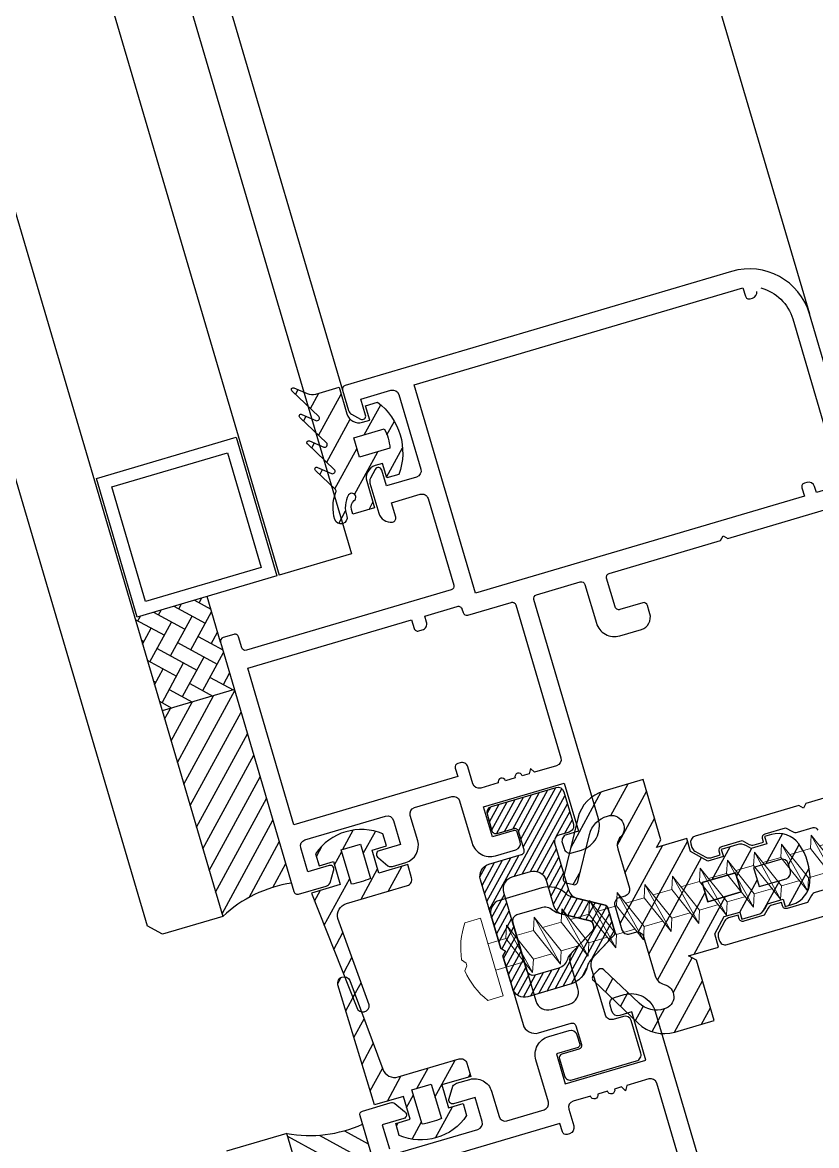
# Model space of a CAD drawing. Header units: millimetres. Extents: x 62878 to 70819, y -67946 to -61850.
# Drawn here: x 63609.13 to 63615.46, y -65366.84 to -65357.9 of the extents above; entities that cross this region are included whole.
import ezdxf

# ---------------------------------------------------------------- set-up
doc = ezdxf.new("R2010")
doc.units = ezdxf.units.MM
doc.layers.add('DOGRAMA', color=171, linetype='Continuous', lineweight=0)
pattern_1 = [(61.42665841833924, (63655.6152209116, -65467.36858815065), (0.1394151397588898, -0.07592747398675415), [])]

# ---------------------------------------------------------------- blocks, each defined once
blk = doc.blocks.new('a2we')
at = {"lineweight": 5, "ltscale": 0.5}
for p, q in [((-196.0144480926461, -415.2868589025547), (-196.5925912144022, -417.2488821181558)), ((-196.0144480926461, -415.2868589025547), (-195.4639709594615, -417.7110762494052)), ((-197.5747968978259, -417.6063757508618), (-196.5747276986959, -417.2423803302317)), ((-196.5747276986959, -417.2423803302317), (-194.1582851917165, -418.2620245979042)), ((-194.1582851917165, -418.2620245979042), (-197.5747968978259, -417.6063757508618)), ((-195.1583543907882, -418.6260200186506), (-197.5747968978259, -417.6063757508618)), ((-197.1143788935161, -419.7428166739272), (-197.1143788935161, -418.4283854465556)), ((-196.8896500078097, -417.895480952812), (-197.0961171580722, -418.3448917148726)), ((-194.1582851917165, -418.2620245979042), (-195.1583543907882, -418.6260200186506)), ((-195.1583543907882, -418.6260200186506), (-194.9264251741961, -419.2953524503964)), ((-194.9154016761394, -420.634479622855), (-194.9154016761394, -419.3608343693425)), ((-198.1144480926461, -420.1068120946153), (-197.1143788935161, -419.7428166739268)), ((-194.9154016761721, -421.4039929561312), (-198.1144480926461, -420.1068120946153)), ((-193.9153324771005, -421.0399975355008), (-198.1144480926461, -420.1068120946153)), ((-197.1143788935161, -419.7428166739268), (-193.9153324771005, -421.0399975355008)), ((-197.1143788935161, -419.7428166739268), (-193.9153324771005, -421.0399975355008)), ((-197.1143788935161, -422.2969096404012), (-197.1143788935162, -420.512330007273)), ((-193.9153324771005, -421.0399975355008), (-194.9154016761721, -421.4039929561312)), ((-194.9154016761721, -423.1885725893157), (-194.9154016761721, -421.4039929561312)), ((-198.1144480926461, -422.6609050610894), (-197.1143788935161, -422.2969096404012)), ((-194.9154016761721, -423.9580859226053), (-198.1144480926461, -422.6609050610894)), ((-193.9153324771005, -423.594090501975), (-198.1144480926461, -422.6609050610894)), ((-197.1143788935161, -422.2969096404012), (-193.9153324771005, -423.594090501975)), ((-197.1143788935161, -422.2969096404012), (-193.9153324771005, -423.594090501975)), ((-197.1143788935161, -424.8510026068752), (-197.1143788935162, -423.0664229737469)), ((-193.9153324771005, -423.594090501975), (-194.9154016761721, -423.9580859226053)), ((-194.9154016761721, -425.7426655557898), (-194.9154016761721, -423.9580859226053)), ((-198.1144480926461, -425.2149980275636), (-197.1143788935161, -424.8510026068752)), ((-194.9154016761721, -426.5121788890793), (-198.1144480926461, -425.2149980275636)), ((-193.9153324771005, -426.1481834684492), (-198.1144480926461, -425.2149980275636)), ((-197.1143788935161, -424.8510026068752), (-193.9153324771005, -426.1481834684492)), ((-197.1143788935161, -424.8510026068752), (-193.9153324771005, -426.1481834684492)), ((-197.1143788935161, -427.3050955733496), (-197.1143788935162, -425.6205159402211)), ((-193.9153324771005, -426.1481834684492), (-194.9154016761721, -426.5121788890793)), ((-194.9154016761721, -428.1967585222638), (-194.9154016761721, -426.5121788890793)), ((-198.1144480926461, -427.669090994038), (-197.1143788935161, -427.3050955733496)), ((-197.1143788935161, -427.3050955733496), (-193.9153324771005, -428.6022764349236)), ((-197.1143788935161, -427.3050955733496), (-193.9153324771005, -428.6022764349236)), ((-194.9154016761721, -428.9662718555534), (-198.1144480926461, -427.669090994038)), ((-193.9153324771005, -428.6022764349236), (-198.1144480926461, -427.669090994038)), ((-197.1143788935161, -429.5591885398237), (-197.1143788935161, -428.0237477951896)), ((-193.9153324771005, -428.6022764349236), (-194.9154016761721, -428.9662718555534)), ((-194.9154016761721, -430.450851488738), (-194.9154016761721, -428.9662718555534)), ((-198.1144480926461, -429.9231839605702), (-197.1143788935161, -429.5591885398237)), ((-194.9154016761721, -431.2203648220857), (-198.1144480926461, -429.9231839605702)), ((-193.9153324771005, -430.8563694013976), (-198.1144480926461, -429.9231839605702)), ((-197.1143788935161, -429.5591885398237), (-193.9153324771005, -430.8563694013976)), ((-197.1143788935161, -429.5591885398237), (-193.9153324771005, -430.8563694013976)), ((-197.1143788935161, -431.8132815063559), (-197.1143788935161, -430.2778407616635)), ((-193.9153324771005, -430.8563694013976), (-194.9154016761721, -431.2203648220857)), ((-198.1144480926461, -432.177276926986), (-197.1143788935161, -431.8132815063559)), ((-197.1143788935161, -431.8132815063559), (-193.9153324771005, -433.1104623678716)), ((-197.1143788935161, -431.8132815063559), (-193.9153324771005, -433.1104623678716)), ((-194.9154016761721, -432.7049444552304), (-194.9154016761721, -431.2203648220857)), ((-194.9154016761721, -433.4744577885599), (-198.1144480926461, -432.177276926986)), ((-193.9153324771005, -433.1104623678716), (-198.1144480926461, -432.177276926986)), ((-197.1143788935161, -434.0673744728301), (-197.1143788935161, -432.5319337281958)), ((-193.9153324771005, -433.1104623678716), (-194.9154016761721, -433.4744577885599)), ((-194.9154016761721, -434.9590374217446), (-194.9154016761721, -433.4744577885599)), ((-198.1144480926461, -434.4313698935184), (-197.1143788935161, -434.0673744728301)), ((-194.9154016761721, -435.7285507550341), (-198.1144480926461, -434.4313698935184)), ((-193.9153324771005, -435.364555334404), (-198.1144480926461, -434.4313698935184)), ((-197.1143788935161, -434.0673744728301), (-193.9153324771005, -435.364555334404)), ((-197.1143788935161, -434.0673744728301), (-193.9153324771005, -435.364555334404)), ((-197.1143788935161, -436.3642339800811), (-197.1143788935161, -434.7860266946118)), ((-193.9153324771005, -435.364555334404), (-194.9154016761721, -435.7285507550341)), ((-194.9154016761721, -437.2558969289955), (-194.9154016761721, -435.7285507550341)), ((-198.1144480926461, -436.7282294008277), (-197.1143788935161, -436.3642339800811)), ((-194.9154016761721, -438.0254102623434), (-198.1144480926461, -436.7282294008277)), ((-193.9153324771005, -437.6614148416551), (-198.1144480926461, -436.7282294008277)), ((-197.1143788935161, -436.3642339800811), (-193.9153324771005, -437.6614148416551)), ((-197.1143788935161, -436.3642339800811), (-193.9153324771005, -437.6614148416551)), ((-197.1143788935161, -438.6610934873901), (-197.1143788935161, -437.1337473134849)), ((-193.9153324771005, -437.6614148416551), (-194.9154016761721, -438.0254102623434)), ((-194.9154016761721, -439.5527564362646), (-194.9154016761721, -438.0254102623434)), ((-198.1144480926461, -439.0250889080787), (-197.1143788935161, -438.6610934873901)), ((-194.9154016761721, -440.3222697695944), (-198.1144480926461, -439.0250889080787)), ((-193.9153324771005, -439.9582743489061), (-198.1144480926461, -439.0250889080787)), ((-197.1143788935161, -438.6610934873901), (-193.9153324771005, -439.9582743489061)), ((-197.1143788935161, -438.6610934873901), (-193.9153324771005, -439.9582743489061)), ((-197.1143788935161, -440.9579529946993), (-197.1143788935161, -439.430606820736)), ((-193.9153324771005, -439.9582743489061), (-194.9154016761721, -440.3222697695944)), ((-194.9154016761721, -441.849615943574), (-194.9154016761721, -440.3222697695944)), ((-198.1144480926461, -441.3219484153295), (-197.1143788935161, -440.9579529946993)), ((-194.9154016761721, -442.6191292769035), (-198.1144480926461, -441.3219484153295)), ((-193.9153324771005, -442.2551338562151), (-198.1144480926461, -441.3219484153295)), ((-197.1143788935161, -440.9579529946993), (-193.9153324771005, -442.2551338562151)), ((-197.1143788935161, -443.2537258831643), (-197.1143788935161, -441.7274663280053)), ((-193.9153324771005, -442.2551338562151), (-194.9154016761721, -442.6191292769035)), ((-198.1144480926461, -443.6177213039109), (-197.1143788935161, -443.2537258831643)), ((-197.1143788935161, -443.2537258831643), (-193.9153324771005, -444.5509067447383)), ((-194.9154016761721, -444.1453888320787), (-194.9154016761721, -442.6191292769035)), ((-194.9154016761721, -444.9149021654266), (-198.1144480926461, -443.6177213039109)), ((-193.9153324771005, -444.5509067447383), (-198.1144480926461, -443.6177213039109)), ((-197.1143788935161, -445.5538642814245), (-197.1143788935161, -444.0232392165685)), ((-193.9153324771005, -444.5509067447383), (-194.9154016761721, -444.9149021654266)), ((-194.9154016761721, -446.4455272302989), (-194.9154016761721, -444.9149021654266)), ((-198.1144480926461, -445.9178597020545), (-197.1143788935161, -445.5538642814245)), ((-193.9153324771005, -446.8510451429402), (-198.1144480926461, -445.9178597020545)), ((-194.9154016761721, -447.2150405636282), (-198.1144480926461, -445.9178597020545)), ((-197.1143788935161, -445.5538642814245), (-193.9153324771005, -446.8510451429402)), ((-197.1143788935161, -445.5538642814245), (-193.9153324771005, -446.8510451429402)), ((-197.1143788935161, -447.8540026795677), (-197.1143788935161, -446.3233776147298)), ((-193.9153324771005, -446.8510451429402), (-194.9154016761721, -447.2150405636282)), ((-197.1143788935161, -447.8540026795677), (-198.1144480926461, -448.2179981003141)), ((-193.9153324771005, -449.1511835411412), (-197.1143788935161, -447.8540026795677)), ((-194.9154016761721, -448.7456656284821), (-194.9154016761721, -447.2150405636282)), ((-194.9154016761721, -449.5151789618299), (-198.1144480926461, -448.2179981003141)), ((-198.1144480926461, -448.2179981003141), (-193.9153324771005, -449.1511835411412)), ((-197.1143788935161, -450.1541410778275), (-197.1143788935161, -448.6235160129718)), ((-193.9153324770423, -449.1511835411412), (-194.9154016761721, -449.5151789618299)), ((-194.9154016761723, -451.0458040266858), (-194.9154016761721, -449.5151789618299)), ((-198.1144480926461, -450.5181364984577), (-197.1143788935161, -450.1541410778275)), ((-194.9154016761721, -451.8153173600317), (-198.1144480926461, -450.5181364984577)), ((-193.9153324770423, -451.4513219393434), (-198.1144480926461, -450.5181364984577)), ((-197.1143788935161, -450.1541410778275), (-193.9153324770423, -451.4513219393434)), ((-197.1143788935161, -453.2868589025547), (-197.1143788935162, -450.9236544111328)), ((-193.9153324770423, -451.4513219393434), (-194.9154016761721, -451.8153173600317)), ((-194.9154016761721, -453.2868589025547), (-194.9154016761721, -451.8153173600317)), ((-192.7980524524961, -453.2868589025547), (-199.230843732796, -453.2868589025547)), ((-199.230843732796, -454.5827171301502), (-199.230843732796, -453.2868589025547)), ((-192.7980524524961, -454.5827171301502), (-192.7980524524961, -453.2868589025547))]:
    blk.add_line(p, q, dxfattribs=at)
blk.add_lwpolyline([(-196.4690204826777, -455.6637351848848), (-196.1125089353335, -455.3998333582319), (-195.9163872499585, -455.3998333582319), (-195.5598757026143, -455.6637351848848)], dxfattribs=at)
for centre, radius, start, end in [((-196.9143788935627, -418.4283854465556), 0.2, 155.3251238657465, 180), ((-195.115401676151, -419.3608343693425), 0.2, 0, 19.11162363728389), ((-195.6603624057317, -449.5292358589606), 6.187568978619671, 234.757305859688, 262.4904896380407), ((-196.3685337795604, -449.5292358589606), 6.187568978619673, 277.5095103619591, 305.2426941403116)]:
    blk.add_arc(centre, radius, start, end, dxfattribs=at)

msp = doc.modelspace()

# ---------------------------------------------------------------- hatches: boundary and pattern name
at = {"layer": 'DOGRAMA', "lineweight": -2}
h = msp.add_hatch(dxfattribs=at)
h.set_pattern_fill('ANSI31', color=256, scale=0.05, angle=433.5057849383392, style=0)
h.set_pattern_definition(pattern_1)
edge = h.paths.add_edge_path(flags=16)
edge.add_arc((63611.66129093003, -65361.32299106521), 0.4000000000148343, 4.889699401844723, 27.96361746754161, ccw=False)
edge.add_line((63612.05983518456, -65361.28889594543), (63611.81819950237, -65361.36013537715))
edge.add_line((63611.81819950237, -65361.36013537715), (63611.77295345868, -65361.20666617657))
edge.add_line((63611.77295345868, -65361.20666617657), (63612.01458914081, -65361.13542674485))
edge = h.paths.add_edge_path()
edge.add_arc((63611.66129092999, -65361.3229910651), 0.5000000000136947, -20.44323922799458, 53.29655606327918, ccw=False)
edge.add_line((63612.12980026342, -65361.49763070694), (63612.03388201306, -65361.52590948426))
edge.add_line((63612.03388201306, -65361.52590948426), (63611.99994748028, -65361.41080758379))
edge.add_line((63611.99994748028, -65361.41080758379), (63611.94239653009, -65361.42777485021))
edge.add_arc((63611.97067530741, -65361.5236931006), 0.1000000000280668, 106.4266584188938, 196.4266584188938)
edge.add_line((63611.87475705702, -65361.55197187793), (63611.93697036712, -65361.76299202869))
edge.add_line((63611.93697036712, -65361.76299202869), (63611.76431751643, -65361.81389382787))
edge.add_line((63611.76431751643, -65361.81389382787), (63611.7531532264, -65361.77602588346))
edge.add_arc((63611.81550008914, -65361.75764467824), 0.06499999998951976, 128.0173228774692, 196.4266583885798, ccw=False)
edge.add_arc((63611.7553331985, -65361.68068254374), 0.032689430742724, 308.0173229092487, 501.8569375427136)
edge.add_arc((63611.90306812671, -65361.75858097833), 0.1992591642642987, 150.5104368810181, 200.7763440402242)
edge.add_arc((63611.668423212, -65361.84213638548), 0.05002797726701953, -162.60118293480184, 14.912053357892887, ccw=False)
edge.add_arc((63611.92928819337, -65361.76057852947), 0.3233450412939603, 158.0409955276358, 197.3673056816192, ccw=False)
edge.add_arc((63611.61085226803, -65361.63218702343), 0.01999999998713391, 338.0409955799263, 406.4266584542935)
edge.add_line((63611.62463791858, -65361.61769717048), (63611.46522176607, -65361.46602859373))
edge.add_arc((63611.475561004, -65361.45516120402), 0.01499999999998798, 66.42665839483561, 226.4266583946219, ccw=False)
edge.add_line((63611.48155984341, -65361.44141297047), (63611.59440866263, -65361.4906528921))
edge.add_arc((63611.60240711517, -65361.47232191403), 0.01999999999910828, 246.4266584020146, 406.4266583946219)
edge.add_line((63611.61619276574, -65361.45783206109), (63611.403008456, -65361.25500844295))
edge.add_arc((63611.41334769393, -65361.24414105323), 0.01500000001053073, 66.42665841706503, 226.4266584329351, ccw=False)
edge.add_line((63611.41934653334, -65361.23039281966), (63611.53219535253, -65361.27963274128))
edge.add_arc((63611.54019380507, -65361.26130176322), 0.01999999999534933, 246.426658374574, 406.4266583651531)
edge.add_line((63611.55397945565, -65361.24681191029), (63611.34079514589, -65361.04398829212))
edge.add_arc((63611.35113438382, -65361.0331209024), 0.01500000001053073, 66.42665844253781, 226.4266584329351, ccw=False)
edge.add_line((63611.35713322322, -65361.01937266883), (63611.46998204245, -65361.06861259048))
edge.add_arc((63611.47798049498, -65361.05028161241), 0.01999999998952969, 246.4266584127832, 406.4266583953558)
edge.add_line((63611.49176614555, -65361.03579175948), (63611.2785818358, -65360.83296814132))
edge.add_arc((63611.28892107372, -65360.82210075161), 0.01499999999497279, 66.42665842030851, 226.4266584147571, ccw=False)
edge.add_line((63611.29491991312, -65360.80835251806), (63611.4002109662, -65360.85429471965))
edge.add_arc((63611.44020322885, -65360.76263982928), 0.1000000000105772, 246.4266584239672, 286.4266584224305)
edge.add_line((63611.46848200617, -65360.85855807965), (63611.65418259393, -65360.80380952502))
edge.add_line((63611.65418259393, -65360.80380952502), (63611.716395904, -65361.01482967581))
edge.add_arc((63611.81231415438, -65360.98655089848), 0.1000000000161664, 196.4266584252503, 286.4266584240714)
edge.add_line((63611.84059293172, -65361.08246914887), (63611.89814388193, -65361.06550188251))
edge.add_line((63611.89814388193, -65361.06550188251), (63611.86420934914, -65360.95039998206))
edge.add_line((63611.86420934914, -65360.95039998206), (63611.96012759953, -65360.92212120473))
h = msp.add_hatch(dxfattribs=at)
h.set_pattern_fill('AR-HBONE', color=256, scale=0.03, angle=433.5057849383392, style=0)
h.set_pattern_definition([(331.4266584183393, (63643.79209611488, -65348.38190954849), (0.1627786686581245, 0.04799067648917342), [0.359999999999998, -0.1199999999999995]), (61.42665841833924, (63643.89748078743, -65348.4393035446), (0.1627786686581245, 0.04799067648917342), [0.359999999999998, -0.1199999999999996])])
h.paths.add_polyline_path([(63610.6729135369, -65362.70906831), (63610.60221659362, -65362.46927268407), (63610.02670709141, -65362.63894534798), (63610.24543716525, -65363.38085175186), (63610.82094666742, -65363.21117908799)])
h = msp.add_hatch(dxfattribs=at)
h.set_pattern_fill('ANSI31', color=256, scale=0.03999999999999999, angle=433.5057849383392, style=0)
h.set_pattern_definition([(61.42665841833924, (63661.3558127067, -65486.83999297522), (0.1115321118071118, -0.06074197918940329), [])])
h.paths.add_polyline_path([(63610.87276623656, -65363.4841909767, 0.4142135623420975), (63610.90692041917, -65363.50279183179), (63611.27525149371, -65364.75212704283, 0.1532309010706403), (63610.72802076882, -65365.01771795705), (63610.32363425327, -65363.64608697683)])
h.paths.add_polyline_path([(63610.82094666742, -65363.21117908799), (63610.89136709164, -65363.45003679409, 0.4142135623575963), (63610.87276623656, -65363.4841909767), (63610.32363425327, -65363.64608697683), (63610.24543716525, -65363.38085175186)])
at = {"layer": 'DOGRAMA', "lineweight": -2, "ltscale": 5}
h = msp.add_hatch(dxfattribs=at)
h.set_pattern_fill('ANSI31', color=256, scale=0.015, angle=433.5057849383392, style=0)
h.set_pattern_definition([(61.42665841833924, (63655.6152209116, -65467.36858815065), (0.04182454192766689, -0.02277824219602622), [])])
edge = h.paths.add_edge_path(flags=16)
edge.add_line((63613.67527694957, -65365.07295492139), (63613.68299058936, -65365.09911867043))
edge.add_arc((63613.65421511426, -65365.10760230361), 0.02999999998837007, -43.57334161446721, 16.42665838237491, ccw=False)
edge.add_line((63613.67594989365, -65365.12828077946), (63613.49648942374, -65365.31690849825))
edge.add_arc((63613.56893868847, -65365.38583675104), 0.09999999996082308, 136.4266584423592, 164.285616552985)
edge.add_arc((63613.3764139315, -65365.33166832896), 0.1000000000292757, 286.4266584097177, 344.28561652075865, ccw=False)
edge.add_line((63613.40469270881, -65365.42758657936), (63613.21267180153, -65365.48419850106))
edge.add_arc((63613.19853241289, -65365.43623937587), 0.04999999999636351, 196.4266583944399, 286.42665839443987, ccw=False)
edge.add_line((63613.1505732877, -65365.45037876451), (63612.96676123511, -65364.82691013716))
edge.add_arc((63613.0626794855, -65364.79863135982), 0.1000000000252029, 106.4266584292489, 196.42665842807, ccw=False)
edge.add_line((63613.03440070816, -65364.70271310944), (63613.17846249029, -65364.66024057641))
edge.add_arc((63613.2067412676, -65364.75615882678), 0.0999999999960358, 16.426658414433177, 106.42665841561211, ccw=False)
edge.add_line((63613.30265951798, -65364.72788004947), (63613.36241137789, -65364.93055125384))
edge.add_arc((63613.45832962826, -65364.90227247655), 0.09999999999684211, 196.4266584024372, 256.4266584021523)
edge.add_line((63613.43486064259, -65364.9994795067), (63613.65354217015, -65365.05227644557))
edge.add_arc((63613.64650147449, -65365.0814385546), 0.02999999998008165, 16.426658474137014, 76.42665847523409, ccw=False)
edge = h.paths.add_edge_path()
edge.add_line((63613.12756069114, -65364.48758772576), (63613.08372858631, -65364.3389144377))
edge.add_arc((63613.05495311118, -65364.34739807089), 0.03000000002040106, 16.42665839331407, 106.4266583972437)
edge.add_line((63613.04646947799, -65364.31862259576), (63612.91218392748, -65364.35821288404))
edge.add_arc((63612.90370029433, -65364.32943740892), 0.02999999999615536, 196.4266583345291, 286.42665833452907, ccw=False)
edge.add_line((63612.87492481921, -65364.33792104207), (63612.83533453091, -65364.20363549159))
edge.add_arc((63612.88329365613, -65364.18949610295), 0.05000000003331592, 106.4266583906483, 196.4266583906483, ccw=False)
edge.add_line((63612.86915426749, -65364.14153697772), (63613.38231690694, -65363.99024551907))
edge.add_arc((63613.39645629559, -65364.03820464427), 0.05000000000540003, 16.426658397721724, 106.42665840007939, ccw=False)
edge.add_line((63613.44441542079, -65364.02406525562), (63613.52076811952, -65364.28304453164))
edge.add_arc((63613.47280899434, -65364.29718392028), 0.04999999999144209, -73.57334159520502, 16.426658404794978, ccw=False)
edge.add_line((63613.48694838298, -65364.34514304546), (63613.40541787016, -65364.36918000618))
edge.add_arc((63613.41955725881, -65364.41713913134), 0.04999999998159925, 106.4266584255052, 196.4266584255052)
edge.add_line((63613.37159813365, -65364.43127852), (63613.48179861391, -65364.80506544636))
edge.add_arc((63613.57771686425, -65364.77678666906), 0.09999999997304133, 196.4266584151501, 256.4266584164051)
edge.add_line((63613.55424787862, -65364.87399369919), (63613.77292940616, -65364.92679063811))
edge.add_arc((63613.76588871052, -65364.95595274714), 0.02999999996959372, 16.426658495325, 76.42665849898867, ccw=False)
edge.add_line((63613.79466418559, -65364.94746911392), (63613.85135810445, -65365.13976814596))
edge.add_arc((63613.82258262932, -65365.14825177918), 0.0300000000216523, -43.57334154741898, 16.426658450559103, ccw=False)
edge.add_line((63613.84431740877, -65365.16893025504), (63613.65827415328, -65365.364477023))
edge.add_arc((63613.730723418, -65365.43340527589), 0.1000000000154778, 136.4266583973486, 166.9153301086695)
edge.add_arc((63613.43851244536, -65365.36548806553), 0.1999999999708419, 286.42665842137905, 346.9153301327038, ccw=False)
edge.add_line((63613.49507, -65365.55732456624), (63613.15917171712, -65365.65635465391))
edge.add_arc((63613.13089293981, -65365.56043640353), 0.1000000000079362, 196.426658405257, 286.42665840925565, ccw=False)
edge.add_line((63613.03497468944, -65365.58871518083), (63612.9586219907, -65365.32973590486))
edge.add_line((63612.9586219907, -65365.32973590486), (63612.97891383262, -65365.29247679656))
edge.add_line((63612.97891383262, -65365.29247679656), (63612.94165472431, -65365.27218495462))
edge.add_line((63612.94165472431, -65365.27218495462), (63612.7804656936, -65364.72545092755))
edge.add_arc((63612.87638394397, -65364.69717215022), 0.1000000000091874, 106.42665842642921, 196.4266584264291, ccw=False)
edge.add_line((63612.84810516664, -65364.60125389985), (63613.10726884922, -65364.52484683406))
edge.add_arc((63613.09878521603, -65364.49607135895), 0.02999999999946415, 286.426658405103, 376.426658405103)
at = {"layer": 'DOGRAMA', "lineweight": -2}
h = msp.add_hatch(dxfattribs=at)
h.set_pattern_fill('ANSI31', color=256, scale=0.05, angle=433.5057849383392, style=0)
h.set_pattern_definition(pattern_1)
edge = h.paths.add_edge_path(flags=16)
edge.add_arc((63615.201824589, -65364.6683193613), 0.05000000000951513, 286.4266584160741, 376.4266584160741)
edge.add_line((63615.24978371419, -65364.65417997264), (63615.2328164478, -65364.5966290224))
edge.add_arc((63615.18485732262, -65364.61076841108), 0.05000000000665127, 16.42665843442645, 106.4266584367842)
edge.add_line((63615.17071793394, -65364.5628092859), (63614.95490187063, -65364.62643653488))
edge.add_line((63614.95490187063, -65364.62643653488), (63615.00014791435, -65364.77990573547))
edge.add_line((63615.00014791435, -65364.77990573547), (63615.21596397766, -65364.71627848649))
h.paths.add_polyline_path([(63614.85627053878, -65364.82232390142), (63614.81102449507, -65364.66885470085), (63614.54724930658, -65364.74662133848), (63614.59249535028, -65364.90009053904)], flags=16)
edge = h.paths.add_edge_path()
edge.add_arc((63615.15475351356, -65364.55709039811), 0.1999999999749291, 35.86043953128706, 106.4266584127923)
edge.add_line((63615.09819595896, -65364.3652538974), (63615.04418972633, -65364.38117610426))
edge.add_line((63615.04418972633, -65364.38117610426), (63615.06115699272, -65364.4387270545))
edge.add_line((63615.06115699272, -65364.4387270545), (63614.93810896426, -65364.47500427788))
edge.add_line((63614.93810896426, -65364.47500427788), (63614.89996721481, -65364.45423173702))
edge.add_arc((63614.85213888477, -65364.5420522975), 0.09999999998617888, 61.42665842916297, 106.4266584299658)
edge.add_line((63614.82386010743, -65364.44613404715), (63614.69888402503, -65364.4829797026))
edge.add_line((63614.69888402503, -65364.4829797026), (63614.71585129144, -65364.54053065283))
edge.add_line((63614.71585129144, -65364.54053065283), (63614.59280326294, -65364.57680787622))
edge.add_line((63614.59280326294, -65364.57680787622), (63614.45405564841, -65364.50124394597))
edge.add_line((63614.45405564841, -65364.50124394597), (63614.42343418044, -65364.39737956757))
edge.add_line((63614.42343418044, -65364.39737956757), (63614.18363855452, -65364.46807651085))
edge.add_line((63614.18363855452, -65364.46807651085), (63614.21745829104, -65364.40597799703))
edge.add_line((63614.21745829104, -65364.40597799703), (63614.07606440444, -65363.92638674518))
edge.add_line((63614.07606440444, -65363.92638674518), (63613.76261088637, -65364.01879963014))
edge.add_arc((63613.84744721832, -65364.30655438123), 0.2999999999942801, 106.4266584196107, 166.4266584196664)
edge.add_line((63613.55582612784, -65364.23614742432), (63613.44052719902, -65364.71370817727))
edge.add_arc((63613.46968930804, -65364.72074887294), 0.02999999996935135, 166.4266584416957, 256.4266584416957)
edge.add_line((63613.46264861237, -65364.74991098196), (63613.52097283047, -65364.76399237337))
edge.add_arc((63613.52801352615, -65364.73483026431), 0.03000000000642266, 256.4266584444941, 346.4266584444941)
edge.add_line((63613.55717563521, -65364.74187095999), (63613.6480848787, -65364.36533071616))
edge.add_arc((63613.84249893903, -65364.41226868741), 0.1999999999911162, 104.5070610834108, 166.426658425908, ccw=False)
edge.add_arc((63613.82518931085, -65364.31311649438), 0.1000000000311764, -43.57334158209659, 109.14150601681061, ccw=False)
edge.add_arc((63613.97008784029, -65364.45097300008), 0.0999999999748439, 136.4266584097233, 196.4266584111514)
edge.add_line((63613.87416958994, -65364.47925177737), (63613.96658319745, -65364.79270774621))
edge.add_arc((63613.91862407226, -65364.80684713485), 0.04999999999636351, -73.57334160556007, 16.426658394439926, ccw=False)
edge.add_line((63613.9327634609, -65364.85480626003), (63613.88481859416, -65364.86894144499))
edge.add_arc((63613.89895798283, -65364.91690057016), 0.04999999998365681, 106.4266584335025, 196.4266584414998)
edge.add_line((63613.85099885766, -65364.93103995883), (63613.90755641228, -65365.12287645957))
edge.add_arc((63613.95551553748, -65365.10873707093), 0.05000000000540003, 196.4266584000794, 286.4266584000794)
edge.add_line((63613.96965492612, -65365.15669619612), (63614.01759979285, -65365.14256101116))
edge.add_arc((63614.03173918152, -65365.19052013632), 0.04999999997667783, 16.42665843586019, 106.4266584358603, ccw=False)
edge.add_line((63614.07969830668, -65365.17638074765), (63614.17211191418, -65365.48983671652))
edge.add_arc((63614.26803016455, -65365.46155793914), 0.1000000000145538, 196.4266584516, 256.4266584525988)
edge.add_arc((63614.2210921933, -65365.65597199949), 0.09999999999970591, -76.2881891946252, 76.42665840718308, ccw=False)
edge.add_arc((63614.18184426684, -65365.56328769187), 0.1999999999609236, 226.4266584125968, 288.3462557539128, ccw=False)
edge.add_line((63614.04398776116, -65365.70818622128), (63613.76334896615, -65365.44118638505))
edge.add_arc((63613.74267049031, -65365.46292116447), 0.02999999998518657, 46.42665844447057, 136.426658434403)
edge.add_line((63613.72093571089, -65365.44224268863), (63613.67957875919, -65365.48571224746))
edge.add_arc((63613.70131353859, -65365.50639072333), 0.0299999999894332, 136.4266583754653, 226.4266583754653)
edge.add_line((63613.68063506272, -65365.52812550272), (63614.03656534221, -65365.86675768056))
edge.add_arc((63614.24335010076, -65365.64940988638), 0.3000000000025776, 226.4266584162324, 286.426658416159)
edge.add_line((63614.3281864327, -65365.93716463749), (63614.64163995079, -65365.84475175251))
edge.add_line((63614.64163995079, -65365.84475175251), (63614.50024606421, -65365.3651605007))
edge.add_line((63614.50024606421, -65365.3651605007), (63614.43814755035, -65365.33134076415))
edge.add_line((63614.43814755035, -65365.33134076415), (63614.67794317628, -65365.26064382085))
edge.add_line((63614.67794317628, -65365.26064382085), (63614.64732170837, -65365.15677944246))
edge.add_line((63614.64732170837, -65365.15677944246), (63614.72288563861, -65365.0180318279))
edge.add_line((63614.72288563861, -65365.0180318279), (63614.84593366704, -65364.98175460451))
edge.add_line((63614.84593366704, -65364.98175460451), (63614.86290093345, -65365.03930555475))
edge.add_line((63614.86290093345, -65365.03930555475), (63614.9878770159, -65365.00245989925))
edge.add_arc((63614.95959823863, -65364.90654164892), 0.09999999994387422, 286.4266584026921, 331.4266584022287)
edge.add_line((63615.04741879905, -65364.95436997899), (63615.06819133992, -65364.91622822957))
edge.add_line((63615.06819133992, -65364.91622822957), (63615.19123936837, -65364.87995100619))
edge.add_line((63615.19123936837, -65364.87995100619), (63615.20820663477, -65364.93750195637))
edge.add_line((63615.20820663477, -65364.93750195637), (63615.26221286736, -65364.92157974951))
edge.add_arc((63615.20565531275, -65364.72974324876), 0.2000000000088934, 286.4266584098451, 356.9928772929678)
edge.add_arc((63614.93552778559, -65364.7155527918), 0.4705000000025162, 356.9928773090488, 395.8604395432073)
h = msp.add_hatch(dxfattribs=at)
h.set_pattern_fill('ANSI31', color=256, scale=0.05, angle=433.5057849383392, style=0)
h.set_pattern_definition(pattern_1)
edge = h.paths.add_edge_path(flags=16)
edge.add_arc((63611.64104219956, -65364.10096750731), 0.6682513993233682, 279.5509791966169, 293.3023376269119, ccw=False)
edge.add_line((63611.751921875, -65364.7599558458), (63611.67127247007, -65364.48640265342))
edge.add_line((63611.67127247007, -65364.48640265342), (63611.82474167069, -65364.4411566097))
edge.add_line((63611.82474167069, -65364.4411566097), (63611.90539107561, -65364.71470980211))
edge = h.paths.add_edge_path()
edge.add_line((63612.23233240993, -65364.70974638964), (63612.20122575489, -65364.60423631423))
edge.add_line((63612.20122575489, -65364.60423631423), (63611.97102195399, -65364.67210537977))
edge.add_line((63611.97102195399, -65364.67210537977), (63611.9172922771, -65364.4898607041))
edge.add_line((63611.9172922771, -65364.4898607041), (63612.03239417756, -65364.45592617131))
edge.add_line((63612.03239417756, -65364.45592617131), (63612.00411540026, -65364.36000792093))
edge.add_arc((63611.83225771765, -65364.76722891368), 0.442000000013453, 67.11901030265365, 145.7343065346807)
edge.add_line((63611.46697319819, -65364.51836907391), (63611.4952519755, -65364.61428732426))
edge.add_line((63611.4952519755, -65364.61428732426), (63611.61035387595, -65364.58035279153))
edge.add_line((63611.61035387595, -65364.58035279153), (63611.66408355287, -65364.7625974672))
edge.add_line((63611.66408355287, -65364.7625974672), (63611.43387975196, -65364.83046653277))
edge.add_line((63611.43387975196, -65364.83046653277), (63611.79592697433, -65365.74232655036))
edge.add_arc((63611.84388609952, -65365.7281871617), 0.05000000000253616, 196.4266584184318, 369.7168216103968)
edge.add_line((63611.89316879748, -65365.71974822333), (63611.64390017908, -65365.03311176157))
edge.add_arc((63611.74139499485, -65365.01086854027), 0.09999999997596551, 106.4266584099725, 192.851928849249, ccw=False)
edge.add_line((63611.71311621755, -65364.91495028992), (63612.19851267342, -65364.77184490347))
edge.add_arc((63612.18437328476, -65364.7238857783), 0.04999999999063578, 286.4266584311447, 376.4266584287869)
h = msp.add_hatch(dxfattribs=at)
h.set_pattern_fill('ANSI31', color=256, scale=0.05, angle=433.5057849383392, style=0)
h.set_pattern_definition(pattern_1)
edge = h.paths.add_edge_path(flags=16)
edge.add_arc((63612.20460664255, -65366.01251109186), 0.6682513992395751, 279.55097920985816, 293.302337640195, ccw=False)
edge.add_line((63612.31548631813, -65366.67149943025), (63612.23483691326, -65366.39794623783))
edge.add_line((63612.23483691326, -65366.39794623783), (63612.38830611381, -65366.3527001941))
edge.add_line((63612.38830611381, -65366.3527001941), (63612.46895551871, -65366.62625338652))
edge = h.paths.add_edge_path()
edge.add_line((63612.67262149313, -65366.18547350641), (63612.70372814818, -65366.29098358181))
edge.add_line((63612.70372814818, -65366.29098358181), (63612.4735243473, -65366.35885264738))
edge.add_line((63612.4735243473, -65366.35885264738), (63612.52725402418, -65366.54109732308))
edge.add_line((63612.52725402418, -65366.54109732308), (63612.64235592464, -65366.50716279031))
edge.add_line((63612.64235592464, -65366.50716279031), (63612.67063470197, -65366.60308104067))
edge.add_arc((63612.30535018253, -65366.35422120091), 0.4419999999848749, 247.1190103020557, 325.7343065346465, ccw=False)
edge.add_line((63612.13349249993, -65366.76144219363), (63612.10521372256, -65366.66552394327))
edge.add_line((63612.10521372256, -65366.66552394327), (63612.22031562303, -65366.63158941049))
edge.add_line((63612.22031562303, -65366.63158941049), (63612.16658594614, -65366.44934473478))
edge.add_line((63612.16658594614, -65366.44934473478), (63611.93638214526, -65366.51721380034))
edge.add_line((63611.93638214526, -65366.51721380034), (63611.64511089375, -65365.56110879638))
edge.add_arc((63611.69307001893, -65365.54696940771), 0.04999999999761474, 23.136495231343986, 196.4266584287869, ccw=False)
edge.add_line((63611.73904858928, -65365.5273232613), (63612.00287931259, -65366.23304519667))
edge.add_arc((63612.09684774611, -65366.19884090593), 0.1000000000120776, 200.0013879926409, 286.4266584252503)
edge.add_line((63612.12512652344, -65366.29475915631), (63612.6105229793, -65366.15165376988))
edge.add_arc((63612.62466236795, -65366.19961289506), 0.04999999999144209, 16.426658402437226, 106.426658404795, ccw=False)
h = msp.add_hatch(dxfattribs=at)
h.set_pattern_fill('ANSI31', color=256, scale=0.03999999999999999, angle=433.5057849383392, style=0)
h.set_pattern_definition([(331.4266584183393, (63587.68014403524, -65236.94088472758), (0.06074197918940329, 0.1115321118071118), [])])
h.paths.add_polyline_path([(63612.19055725952, -65367.95398144382, -0.4142135623420975), (63612.20915811456, -65367.91982726118), (63611.84082704002, -65366.67049205017, -0.1532309010706403), (63611.23703876054, -65366.7442464637), (63611.64142527618, -65368.11587744392)])
h.paths.add_polyline_path([(63612.2951318663, -65368.21144000505), (63612.2247114421, -65367.9725822989, -0.4142135623575963), (63612.19055725952, -65367.95398144382), (63611.64142527618, -65368.11587744392), (63611.71962236413, -65368.38111266891)])

# ---------------------------------------------------------------- linework, layer by layer
for p, q in [((63584.84351448624, -65277.22055026129), (63610.72802076878, -65365.01771795706)), ((63584.29628376133, -65277.48614117556), (63610.1242324893, -65365.09147237059)), ((63591.37268420366, -65278.71518827806), (63615.40210269427, -65360.22011874977)), ((63587.27135667027, -65279.09030487869), (63611.75323559803, -65362.12992735628)), ((63586.69584716808, -65279.25997754261), (63611.1777260958, -65362.2996000202)), ((63587.91825189328, -65280.22363032644), (63611.68184987714, -65360.82692924469)), ((63611.75323559801, -65362.12992735628), (63611.17772609586, -65362.29960002018)), ((63610.70967594743, -65362.83376203547), (63610.60221659359, -65362.46927268409)), ((63610.82094666749, -65363.21117908796), (63610.24543716525, -65363.38085175186)), ((63610.82094666749, -65363.21117908796), (63610.24543716525, -65363.38085175186)), ((63610.72802076882, -65365.01771795705), (63610.24842951698, -65365.1591118436)), ((63610.24842951698, -65365.15911184365), (63610.12423248934, -65365.09147237061)), ((63611.23703876054, -65366.7442464637), (63610.75744750869, -65366.8856403503)), ((63637.12154504313, -65454.54141415948), (63611.23703876053, -65366.74424646371))]:
    msp.add_line(p, q, dxfattribs=at)
at = {"layer": 'DOGRAMA', "lineweight": -2, "ltscale": 0.5}
for points in [[(63616.04685881715, -65362.40705485815), (63615.40210269432, -65360.22011874978, 0.4142135623730951), (63614.78111755591, -65359.8819213845), (63611.70214171914, -65360.78967013636, 0.4142135623730951), (63611.6818498772, -65360.82692924465), (63611.72972301933, -65360.98930925071, 0.1991096956269791), (63611.75377159078, -65361.01907351134), (63611.8246508345, -65361.05767535862, 0.6680969080520953), (63611.86530441031, -65361.02483871486), (63611.82805843271, -65360.89850478728), (63612.06785405863, -65360.82780784399, -0.4142135623730951), (63612.1299525725, -65360.86162758053), (63612.30528099181, -65361.45632073279, -0.4142135623730951), (63612.27146125529, -65361.51841924665), (63612.03166562938, -65361.58911618992), (63611.99441682389, -65361.46277267054, 0.6680969080520438), (63611.9424517372, -65361.45724201415), (63611.90384988986, -65361.52812125786, 0.1989616347782854), (63611.89979724188, -65361.56618079207), (63611.97049701303, -65361.8059860098, 0.3728392455561729), (63612.08070081793, -65361.87667955512, 0.4568501953068724), (63612.10519045043, -65361.83850364089), (63612.07125591764, -65361.72340174043), (63612.30145971849, -65361.65553267491, -0.4142135623730951), (63612.3635582323, -65361.6893524114), (63612.56716542901, -65362.37996381406, -0.4142135623730951), (63612.54687358709, -65362.41722292236), (63610.91626333086, -65362.89796213672, -0.4142135623730951), (63610.87900422256, -65362.87767029482), (63610.85355332297, -65362.79134386948, 0.4142135623730951), (63610.81629421465, -65362.77105202754), (63610.72996778934, -65362.79650292714, 0.4142135623730951), (63610.70967594743, -65362.83376203547), (63611.29504663786, -65364.81926981808, 0.4142135623730951), (63611.33230574617, -65364.83956165996), (63611.55223670245, -65364.77472125147, 0.1989616347783402), (63611.58201055488, -65364.75066985212), (63611.61014693237, -65364.65465410621, 0.6680475602943508), (63611.57531151784, -65364.61153512679), (63611.40498948063, -65364.66174975164), (63611.34843192601, -65364.46991325093, -0.4142135623730951), (63611.38225166254, -65364.40781473707), (63612.02490394001, -65364.21834692906, -0.4142135623730951), (63612.08700245384, -65364.25216666558), (63612.14356000847, -65364.44400316633), (63611.97323797127, -65364.49421779119, 0.6680475602943992), (63611.96736568043, -65364.54933828374), (63612.04309917619, -65364.61473094168, 0.1991096956271691), (63612.0811491186, -65364.61878641759), (63612.18597817441, -65364.58788054188, 0.4142135623730951), (63612.28067343673, -65364.41400470313), (63612.22128800434, -65364.21257637734, -0.4142135623730951), (63612.25510774089, -65364.15047786348), (63612.55245431704, -65364.06281365383, -0.4142135623730951), (63612.61455283088, -65364.09663339033), (63612.71352855145, -65364.43234726663, 0.4142135623730951), (63612.899824093, -65364.5338064762), (63613.0628851186, -65364.48573255476, 0.4142135623730951), (63613.09670485511, -65364.42363404094), (63613.07408183328, -65364.34689944063, 0.4142135623730951), (63613.04924242774, -65364.33337154602), (63612.8765895771, -65364.38427334519), (63612.80589263378, -65364.14447771924), (63613.44854491126, -65363.95500991125), (63613.56166002053, -65364.33868291273), (63613.46574177017, -65364.36696169003, 0.4142135623730951), (63613.43192203361, -65364.42906020388), (63613.44606142228, -65364.47701932908, 0.4142135623730951), (63613.50815993612, -65364.5108390656), (63613.58489453641, -65364.48821604374, 0.4142135623730951), (63613.72017348252, -65364.23982198838), (63613.20549973535, -65362.49410983168, -0.4142135623730951), (63613.22579157727, -65362.45685072338), (63613.57589319113, -65362.35363318618, -0.4142135623730951), (63613.61315229942, -65362.37392502809), (63613.70364438683, -65362.68086342928, 0.4142135623730951), (63613.88993992838, -65362.78232263883), (63614.06259277905, -65362.73142083967, 0.4142135623730951), (63614.1302322521, -65362.60722381201), (63614.12457649661, -65362.58804016192), (63614.11043710795, -65362.54008103676, 0.4142135623730951), (63614.07317799963, -65362.51978919483), (63613.89093332395, -65362.57351887172, -0.4142135623730951), (63613.85367421566, -65362.55322702981), (63613.78580515006, -65362.32302322892, -0.4142135623730951), (63613.806096992, -65362.28576412065), (63614.69334080789, -65362.02418543046), (63614.71363264981, -65361.98692632216), (63614.75089175811, -65362.00721816406), (63615.63813557396, -65361.7456394739, -0.4142135623730951)], [(63615.0145772566, -65360.01348406586, -0.2621398995659221), (63615.26781714382, -65360.259709038), (63615.64392488216, -65361.5354217679, -0.4142135623730951), (63615.61010514561, -65361.59752028174), (63615.456635945, -65361.64276632544), (63615.44249655637, -65361.59480720025, 0.4142135623730951), (63615.38039804252, -65361.56098746372), (63615.36121439246, -65361.56664321919, 0.4142135623730951), (63615.34092255052, -65361.60390232749), (63615.36071769465, -65361.67104510276), (63612.74214945958, -65362.44305572347), (63612.25292661206, -65360.78366999213), (63614.87149484705, -65360.01165937139), (63614.89128999122, -65360.07880214666, 0.4142135623730951), (63614.9285490995, -65360.09909398858), (63614.94773274954, -65360.09343823312, 0.3618128521052944), (63614.98332038911, -65360.04026157338)], [(63617.09955336565, -65363.60840168047), (63615.37302485905, -65364.11741967214), (63615.35273301713, -65364.15467878045), (63615.31547390883, -65364.13438693853), (63614.49057695568, -65364.37758442343, 0.4142135623730951), (63614.45675721918, -65364.43968293731), (63614.46503988129, -65364.46777674239, 0.1989123673795887), (63614.48908484141, -65364.49754763396), (63614.57690540188, -65364.54537596402, 0.1989123673797732), (63614.6149589556, -65364.54942480898), (63614.69101188587, -65364.52700275822), (63614.68252825271, -65364.4982272831, -0.4142135623730951), (63614.70282009459, -65364.46096817481), (63614.86588112021, -65364.41289425337), (63614.9222111032, -65364.44357236568, 0.1989123673797732), (63614.96026465693, -65364.44762121065), (63615.0363175872, -65364.42519915987), (63615.027833954, -65364.39642368475, -0.4142135623729841), (63615.04812579593, -65364.35916457647), (63615.21118682155, -65364.31109065503), (63615.26751680452, -65364.34176876736, 0.1989123673797501), (63615.30557035824, -65364.34581761231), (63615.42958241369, -65364.30925617287, -0.4142135623729288), (63615.466841522, -65364.32954801479)], [(63615.57097630027, -65364.78884742472), (63615.44696424482, -65364.82540886414, 0.1989123673796753), (63615.41719335327, -65364.8494538243), (63615.3865152409, -65364.90578380729), (63615.22345421532, -65364.95385772876, -0.4142135623736503), (63615.18619510698, -65364.93356588681), (63615.17771147377, -65364.90479041172), (63615.10165854351, -65364.92721246248, 0.1989123673797502), (63615.07188765189, -65364.95125742262), (63615.04120953958, -65365.00758740566), (63614.87814851396, -65365.05566132707, -0.4142135623732063), (63614.84088940565, -65365.03536948514), (63614.83240577245, -65365.00659401005), (63614.7563528422, -65365.02901606083, 0.1989123673796753), (63614.72658195059, -65365.05306102098), (63614.67875362052, -65365.14088158144, 0.1989123673797207), (63614.6747047756, -65365.17893513513), (63614.68298743768, -65365.20702894023, 0.4142135623730951), (63614.74508595154, -65365.24084867675), (63615.56998290469, -65364.99765119184)], [(63612.11749987274, -65366.90168924662), (63612.76015215021, -65366.7122214386, 0.4142135623730951), (63612.79397188675, -65366.65012292478), (63612.73741433213, -65366.45828642401), (63612.56709229494, -65366.50850104891, -0.6680475602943992), (63612.53225688035, -65366.46538206945), (63612.56040284967, -65366.36936349569, -0.1991096956271691), (63612.59016711031, -65366.34531492423), (63612.69499616612, -65366.31440904849, -0.4142135623730951), (63612.86887200489, -65366.40910431078), (63612.92825743727, -65366.61053263655, 0.4142135623730951), (63612.99035595108, -65366.64435237304), (63613.28770252724, -65366.55668816337, 0.4142135623730951), (63613.32152226378, -65366.49458964953), (63613.22254654316, -65366.15887577325, -0.4142135623730951), (63613.32400575274, -65365.97258023173), (63613.48706677833, -65365.92450631027, -0.4142135623730951), (63613.5491652922, -65365.95832604682), (63613.57178831404, -65366.0350606471, -0.4142135623730951), (63613.55826041947, -65366.05990005264), (63613.38560756877, -65366.11080185181), (63613.45630451207, -65366.35059747775), (63614.09895678951, -65366.16112966971), (63613.98584168025, -65365.77745666825), (63613.88992342988, -65365.80573544558, -0.4142135623730951), (63613.82782491601, -65365.77191570903), (63613.81368552738, -65365.72395658385, -0.4142135623730951), (63613.84750526392, -65365.66185807002), (63613.92423986422, -65365.63923504815, -0.4142135623730951), (63614.17263391959, -65365.77451399424), (63614.68730766672, -65367.52022615095, 0.4142135623730951)], [(63612.40640258639, -65368.58885705752), (63611.82103189595, -65366.60334927488, -0.4142135623730951), (63611.84132373787, -65366.56609016658), (63612.06125469415, -65366.50124975809, -0.1989616347783402), (63612.09931422835, -65366.50530240612), (63612.1750381323, -65366.57069789195, -0.6680475602943508), (63612.16916584147, -65366.62581838449), (63611.99884380426, -65366.67603300938), (63612.05540135894, -65366.86786951011, 0.4142135623730951)]]:
    msp.add_lwpolyline(points, format="xyb", dxfattribs=at)
at = {"layer": 'DOGRAMA', "lineweight": -2}
for points in [[(63611.96012759953, -65360.92212120473, -0.3333333333332296), (63612.12980026342, -65361.49763070694), (63612.03388201306, -65361.52590948426), (63611.99994748028, -65361.41080758379), (63611.94239653009, -65361.42777485021, 0.4142135623730951), (63611.87475705702, -65361.55197187793), (63611.93697036712, -65361.76299202869), (63611.76431751643, -65361.81389382787), (63611.7531532264, -65361.77602588346, -0.3076847592325949), (63611.77546660895, -65361.7064360807, 1.128701775595035), (63611.72962390768, -65361.6604926639, 0.2229122392588673), (63611.71676634528, -65361.82926238168, -0.9785310008372164), (63611.62068418968, -65361.85709580581, -0.1732976222504512), (63611.62940130104, -65361.63966588523, 0.3075716929246892), (63611.62463791858, -65361.61769717048), (63611.46522176607, -65361.46602859373, -0.8390996311771624), (63611.48155984341, -65361.44141297047), (63611.59440866263, -65361.4906528921, 0.8390996311772869), (63611.61619276574, -65361.45783206109), (63611.403008456, -65361.25500844295, -0.8390996311771624), (63611.41934653334, -65361.23039281966), (63611.53219535253, -65361.27963274128, 0.839099631177325), (63611.55397945565, -65361.24681191029), (63611.34079514589, -65361.04398829212, -0.8390996311769768), (63611.35713322322, -65361.01937266883), (63611.46998204245, -65361.06861259048, 0.8390996311770358), (63611.49176614555, -65361.03579175948), (63611.2785818358, -65360.83296814132, -0.8390996311781366), (63611.29491991312, -65360.80835251806), (63611.4002109662, -65360.85429471965, 0.1763269807084491), (63611.46848200617, -65360.85855807965), (63611.65418259393, -65360.80380952502), (63611.716395904, -65361.01482967581, 0.4142135623728453), (63611.84059293172, -65361.08246914887), (63611.89814388193, -65361.06550188251), (63611.86420934914, -65360.95039998206)], [(63612.01458914081, -65361.13542674485, -0.1010205144335734), (63612.05983518456, -65361.28889594543), (63611.81819950237, -65361.36013537715), (63611.77295345868, -65361.20666617657)], [(63612.01458914081, -65361.13542674485, -0.1010205144335734), (63612.05983518456, -65361.28889594543), (63611.81819950236, -65361.36013537718), (63611.77295345868, -65361.20666617657)], [(63615.31684277639, -65364.43992781507, 0.3180171180317411), (63615.09819595896, -65364.3652538974), (63615.04418972633, -65364.38117610426), (63615.06115699272, -65364.4387270545), (63614.93810896426, -65364.47500427788), (63614.89996721481, -65364.45423173702, 0.198912367379756), (63614.82386010743, -65364.44613404715), (63614.69888402503, -65364.4829797026), (63614.71585129144, -65364.54053065283), (63614.59280326294, -65364.57680787622), (63614.45405564841, -65364.50124394597), (63614.42343418044, -65364.39737956757), (63614.18363855452, -65364.46807651085), (63614.21745829104, -65364.40597799703), (63614.07606440444, -65363.92638674518), (63613.76261088637, -65364.01879963014, 0.2679491924317952), (63613.55582612784, -65364.23614742432), (63613.44052719902, -65364.71370817727, 0.4142135623735607), (63613.46264861237, -65364.74991098196), (63613.52097283047, -65364.76399237337, 0.4142135623726812), (63613.55717563521, -65364.74187095999), (63613.6480848787, -65364.36533071616, -0.2769467766270159), (63613.79239907586, -65364.21864533213, -0.7863209524829787), (63613.89763857559, -65364.38204474724, 0.2679491924310053), (63613.87416958994, -65364.47925177737), (63613.96658319745, -65364.79270774621, -0.4142135623730951), (63613.9327634609, -65364.85480626003), (63613.88481859416, -65364.86894144499, 0.4142135623730951), (63613.85099885766, -65364.93103995883), (63613.90755641228, -65365.12287645957, 0.4142135623730951), (63613.96965492612, -65365.15669619612), (63614.01759979285, -65365.14256101116, -0.4142135623730133), (63614.07969830668, -65365.17638074765), (63614.17211191418, -65365.48983671652, 0.2679491924310054), (63614.24456117896, -65365.55876496933, -0.7863209524829787), (63614.24479603467, -65365.75312202731, -0.2769467766270156), (63614.04398776116, -65365.70818622128), (63613.76334896615, -65365.44118638505, 0.4142135623726812), (63613.72093571089, -65365.44224268863), (63613.67957875919, -65365.48571224746, 0.4142135623735606), (63613.68063506272, -65365.52812550272), (63614.03656534221, -65365.86675768056, 0.2679491924317952), (63614.3281864327, -65365.93716463749), (63614.64163995079, -65365.84475175251), (63614.50024606421, -65365.3651605007), (63614.43814755035, -65365.33134076415), (63614.67794317628, -65365.26064382085), (63614.64732170837, -65365.15677944246), (63614.72288563861, -65365.0180318279), (63614.84593366704, -65364.98175460451), (63614.86290093345, -65365.03930555475), (63614.9878770159, -65365.00245989925, 0.1989123673796753), (63615.04741879905, -65364.95436997899), (63615.06819133992, -65364.91622822957), (63615.19123936837, -65364.87995100619), (63615.20820663477, -65364.93750195637), (63615.26221286736, -65364.92157974951, 0.3180171180316094), (63615.40537991694, -65364.74023526879, 0.1712365548905719)], [(63612.23233240993, -65364.70974638964), (63612.20122575489, -65364.60423631423), (63611.97102195399, -65364.67210537977), (63611.9172922771, -65364.4898607041), (63612.03239417756, -65364.45592617131), (63612.00411540026, -65364.36000792093, 0.3571428571427583), (63611.46697319819, -65364.51836907391), (63611.4952519755, -65364.61428732426), (63611.61035387595, -65364.58035279153), (63611.66408355287, -65364.7625974672), (63611.43387975196, -65364.83046653277), (63611.79592697433, -65365.74232655036, 0.9430953754055073), (63611.89316879748, -65365.71974822333), (63611.64390017908, -65365.03311176157, -0.3960555621610378), (63611.71311621755, -65364.91495028992), (63612.19851267342, -65364.77184490347, 0.4142135623731011)], [(63611.90539107561, -65364.71470980211, -0.0600737299861167), (63611.751921875, -65364.7599558458), (63611.67127247007, -65364.48640265342), (63611.82474167069, -65364.4411566097)], [(63615.21596397766, -65364.71627848649, 0.4142135623730951), (63615.24978371419, -65364.65417997264), (63615.2328164478, -65364.5966290224, 0.4142135623730951), (63615.17071793394, -65364.5628092859), (63614.95490187063, -65364.62643653488), (63615.00014791435, -65364.77990573547)], [(63612.67262149313, -65366.18547350641), (63612.70372814818, -65366.29098358181), (63612.4735243473, -65366.35885264738), (63612.52725402418, -65366.54109732308), (63612.64235592464, -65366.50716279031), (63612.67063470197, -65366.60308104067, -0.3571428571427583), (63612.13349249993, -65366.76144219363), (63612.10521372256, -65366.66552394327), (63612.22031562303, -65366.63158941049), (63612.16658594614, -65366.44934473478), (63611.93638214526, -65366.51721380034), (63611.64511089375, -65365.56110879638, -0.9430953754055073), (63611.73904858928, -65365.5273232613), (63612.00287931259, -65366.23304519667, 0.3960555621610378), (63612.12512652344, -65366.29475915631), (63612.6105229793, -65366.15165376988, -0.4142135623731011)], [(63612.46895551871, -65366.62625338652, -0.0600737299861167), (63612.31548631813, -65366.67149943025), (63612.23483691326, -65366.39794623783), (63612.38830611381, -65366.3527001941)]]:
    msp.add_lwpolyline(points, format="xyb", close=True, dxfattribs=at)
for points in [[(63610.04589074152, -65362.63328959252), (63609.72068480234, -65361.5302297133), (63610.83333650664, -65361.20219589642), (63611.15854244577, -65362.30525577566)], [(63610.11353021453, -65362.50909256481), (63609.84488183002, -65361.59786918636), (63610.76569703359, -65361.32639292412), (63611.03434541808, -65362.23761630258)], [(63614.85627053878, -65364.82232390142), (63614.81102449507, -65364.66885470085), (63614.54724930658, -65364.74662133848), (63614.59249535028, -65364.90009053904)], [(63614.81102449507, -65364.66885470085), (63614.85627053878, -65364.82232390142), (63614.59249535028, -65364.90009053904), (63614.54724930658, -65364.74662133848)]]:
    msp.add_lwpolyline(points, close=True, dxfattribs=at)
at = {"layer": 'DOGRAMA', "linetype": 'ByBlock', "lineweight": -2}
msp.add_lwpolyline([(63613.11357608169, -65363.89738280652, 0.9999999999999998), (63613.05602513141, -65363.91435007293), (63612.97929053115, -65363.93697309477, 0.9999999999999998), (63612.92173958092, -65363.95394036116), (63612.7826581179, -65363.99494458824, -0.4142135623730951), (63612.72055960404, -65363.96112485173), (63612.68096931578, -65363.82683930124, 0.4142135623730951), (63612.61887080198, -65363.79301956471), (63612.59968715186, -65363.79867532018, 0.4142135623730951), (63612.57939531, -65363.83593442847), (63612.59919045409, -65363.90307720371), (63611.29470224912, -65364.28766857521), (63610.92707814401, -65363.04073132045), (63612.23156634896, -65362.65613994897), (63612.25136149309, -65362.72328272417, 0.4142135623730951), (63612.28862060142, -65362.74357456609), (63612.31739607652, -65362.73509093291, 0.4142135623730951), (63612.35121581306, -65362.67299241906), (63612.3370764244, -65362.62503329391), (63612.59605570041, -65362.54868059515, -0.4142135623730951), (63612.63331480869, -65362.56897243707), (63612.64179844188, -65362.59774791216, 0.4142135623730951), (63612.67905755017, -65362.61803975409), (63613.02436325153, -65362.51623615577, -0.4142135623730951), (63613.06162235982, -65362.53652799765), (63613.42076283172, -65363.75468977731, -0.4142135623730951), (63613.38694309521, -65363.81678829117), (63613.21135514609, -65363.86855542091), (63613.17956474657, -65363.83831084952), (63613.16926621783, -65363.88096414843)], format="xyb", close=True, dxfattribs=at)
at = {"layer": 'DOGRAMA', "lineweight": -2, "ltscale": 0.5}
for points in [[(63613.12756069114, -65364.48758772576), (63613.08372858631, -65364.3389144377, 0.4142135623730951), (63613.04646947799, -65364.31862259576), (63612.91218392748, -65364.35821288404, -0.4142135623730951), (63612.87492481921, -65364.33792104207), (63612.83533453091, -65364.20363549159, -0.4142135623730951), (63612.86915426749, -65364.14153697772), (63613.38231690694, -65363.99024551907, -0.4142135623730951), (63613.44441542079, -65364.02406525562), (63613.52076811952, -65364.28304453164, -0.4142135623730951), (63613.48694838298, -65364.34514304546), (63613.40541787016, -65364.36918000618, 0.4142135623730951), (63613.37159813365, -65364.43127852), (63613.48179861391, -65364.80506544636, 0.2679491924311303), (63613.55424787862, -65364.87399369919), (63613.77292940616, -65364.92679063811, -0.2679491924310549), (63613.79466418559, -65364.94746911392), (63613.85135810445, -65365.13976814596, -0.2679491924311364), (63613.84431740877, -65365.16893025504), (63613.65827415328, -65365.364477023, 0.1338222992157564), (63613.63331976044, -65365.41076620574, -0.2702358223096737), (63613.49507, -65365.55732456624), (63613.15917171712, -65365.65635465391, -0.4142135623730951), (63613.03497468944, -65365.58871518083), (63612.9586219907, -65365.32973590486), (63612.97891383262, -65365.29247679656), (63612.94165472431, -65365.27218495462), (63612.7804656936, -65364.72545092755, -0.4142135623730951), (63612.84810516664, -65364.60125389985), (63613.10726884922, -65364.52484683406, 0.4142135623731091)], [(63613.67527694957, -65365.07295492139), (63613.68299058936, -65365.09911867043, -0.2679491924311364), (63613.67594989365, -65365.12828077946), (63613.49648942374, -65365.31690849825, 0.1221599187188834), (63613.47267631001, -65365.35875254004, -0.2579611168298657), (63613.40469270881, -65365.42758657936), (63613.21267180153, -65365.48419850106, -0.4142135623730951), (63613.1505732877, -65365.45037876451), (63612.96676123511, -65364.82691013716, -0.4142135623730951), (63613.03440070816, -65364.70271310944), (63613.17846249029, -65364.66024057641, -0.4142135623730951), (63613.30265951798, -65364.72788004947), (63613.36241137789, -65364.93055125384, 0.2679491924311186), (63613.43486064259, -65364.9994795067), (63613.65354217015, -65365.05227644557, -0.2679491924310675)], [(63613.5403918669, -65365.8878619891), (63613.58422397174, -65366.03653527718, -0.4142135623730951), (63613.56393212981, -65366.07379438549), (63613.42964657926, -65366.11338467372, 0.4142135623730951), (63613.40935473739, -65366.15064378202), (63613.44894502559, -65366.28492933256, 0.4142135623730951), (63613.51104353947, -65366.31874906908), (63614.02420617892, -65366.16745761044, 0.4142135623730951), (63614.05802591547, -65366.1053590966), (63613.98167321672, -65365.84637982062, 0.4142135623730951), (63613.91957470289, -65365.81256008407), (63613.83804419009, -65365.83659704478, -0.4142135623730951), (63613.7759456762, -65365.80277730826), (63613.66574519598, -65365.42899038194, -0.2679491924311303), (63613.68921418161, -65365.33178335176), (63613.8442784357, -65365.16879806302, 0.2679491924310549), (63613.85131913139, -65365.13963595399), (63613.7946252125, -65364.94733692192, 0.2679491924311364), (63613.77289043312, -65364.92665844609), (63613.51052033671, -65364.86331364464, -0.1338222992157564), (63613.46444566923, -65364.837965367, 0.2702358223096737), (63613.26880080841, -65364.78984637129), (63612.93290252553, -65364.88887645896, 0.4142135623730951), (63612.8652630525, -65365.01307348665), (63612.94161575124, -65365.27205276264), (63612.97887485954, -65365.29234460455), (63612.95858301761, -65365.32960371287), (63613.11977204833, -65365.87633773994, 0.4142135623730951), (63613.24396907604, -65365.94397721303), (63613.50313275858, -65365.86757014721, -0.4142135623731091)], [(63613.68295161628, -65365.09898647842), (63613.67523797648, -65365.0728227294, 0.2679491924311364), (63613.65350319706, -65365.05214425354), (63613.4004165658, -65364.99104078702, -0.1221599187188834), (63613.35771208899, -65364.96880757136, 0.2579611168298657), (63613.26325984919, -65364.94786313552), (63613.07123894188, -65365.00447505718, 0.4142135623730951), (63613.03741920535, -65365.06657357104), (63613.2212312579, -65365.69004219845, 0.4142135623730951), (63613.34542828559, -65365.75768167147), (63613.48949006772, -65365.71520913846, 0.4142135623730951), (63613.55712954076, -65365.59101211077), (63613.49737768087, -65365.38834090639, -0.2679491924311186), (63613.52084666653, -65365.29113387624), (63613.6759109206, -65365.12814858749, 0.2679491924310675)]]:
    msp.add_lwpolyline(points, format="xyb", close=True, dxfattribs=at)
at = {"layer": 'DOGRAMA', "linetype": 'ByBlock', "lineweight": -2}
msp.add_lwpolyline([(63614.54343029118, -65367.56264431695), (63614.18428981927, -65366.34448253726, 0.4142135623730951), (63614.12219130545, -65366.31066280072), (63613.94660335631, -65366.36242993049), (63613.93630482757, -65366.40508322936), (63613.90451442803, -65366.37483865798), (63613.8488242919, -65366.39125731611, -0.9999999999999998), (63613.79127334167, -65366.40822458248), (63613.71453874135, -65366.43084760431, -0.9999999999999998), (63613.65698779115, -65366.44781487071), (63613.51790632807, -65366.48881909781, 0.4142135623730951), (63613.4840865916, -65366.55091761166), (63613.52367687984, -65366.68520316218, -0.4142135623730951), (63613.48985714328, -65366.74730167603), (63613.4706734932, -65366.75295743148, -0.4142135623730951), (63613.43341438491, -65366.73266558957), (63613.41361924079, -65366.66552281431), (63612.1091310358, -65367.0501141858)], format="xyb", dxfattribs=at)
at = {"layer": 'DOGRAMA', "lineweight": -2}
for centre, start, end in [((63611.42478008436, -65365.75677978023), 98.46553511375126, 133.3124261373018), ((63611.42142611663, -65365.74540352053), 259.5408907001681, 294.3877817226763)]:
    msp.add_arc(centre, 1.015719411173231, start, end, dxfattribs=at)

# ---------------------------------------------------------------- block references
at = {"layer": 'DOGRAMA', "linetype": 'ByBlock', "lineweight": -2, "xscale": -0.09999999999204405, "yscale": 0.09999999999854481, "zscale": 0.1, "rotation": 286.4266584109327}
msp.add_blockref('a2we', (63650.80677493723, -65333.7199968908), dxfattribs=at)

doc.saveas('drawing.dxf')
